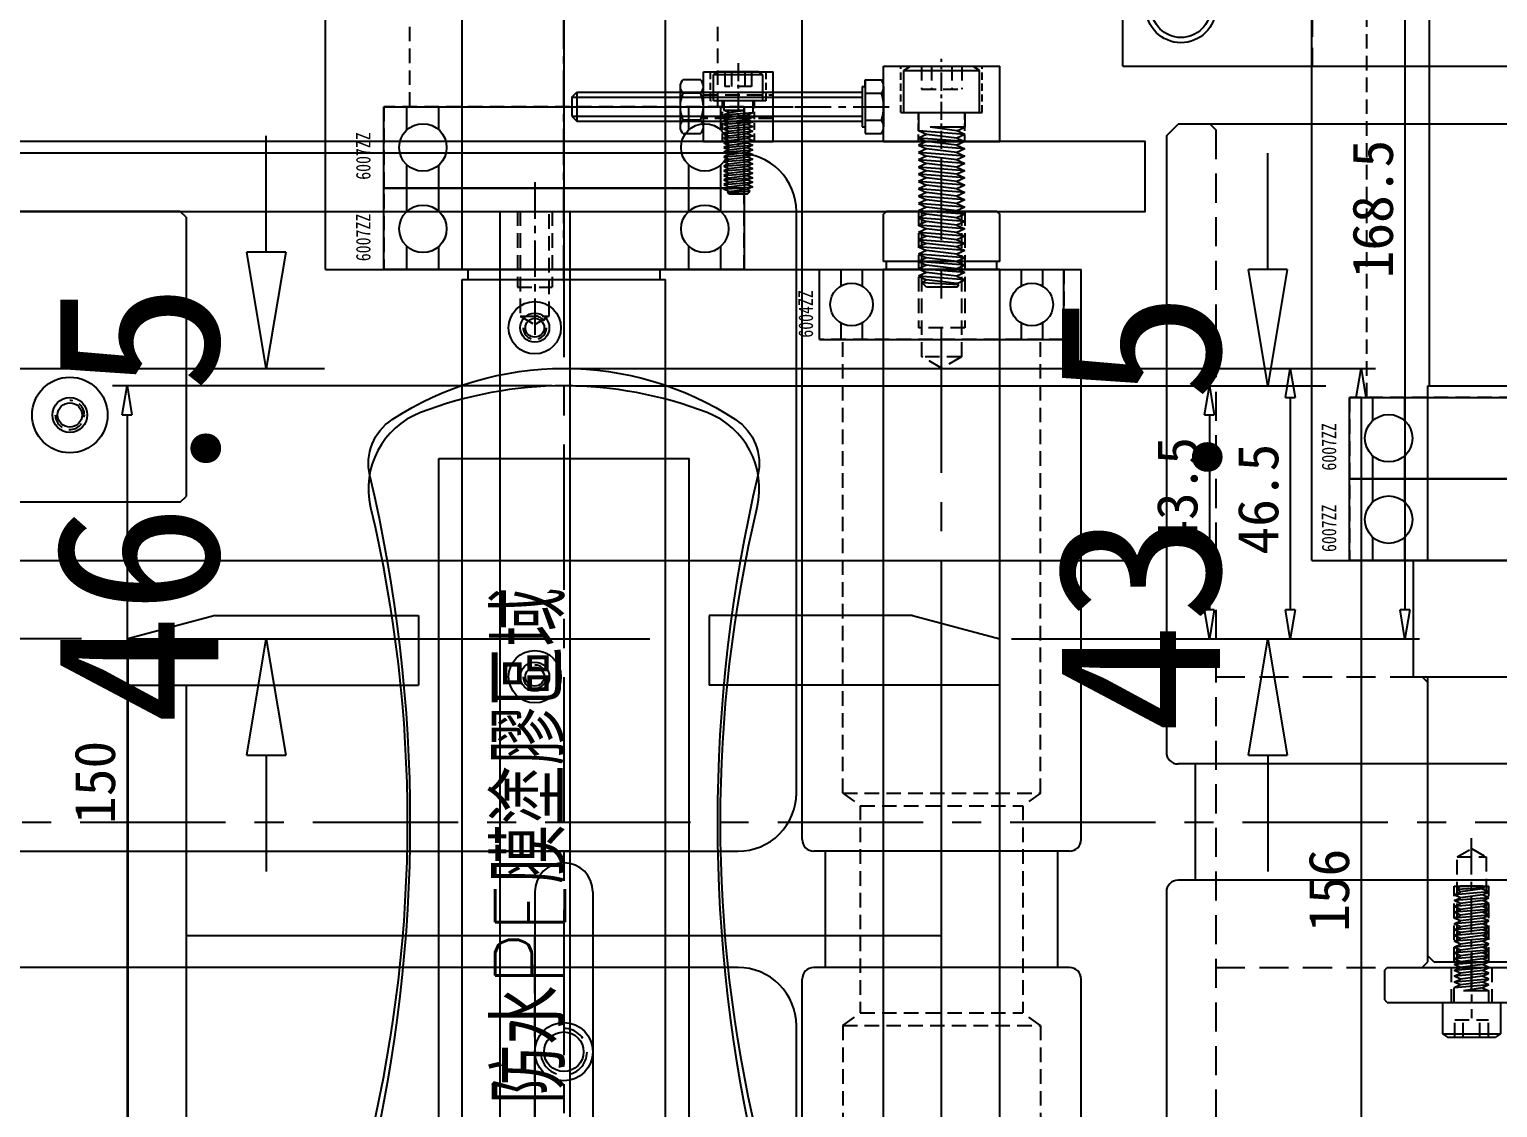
# Model space of a CAD drawing. Extents: x -1323 to 2728, y -2082 to -314.
# Drawn here: x 748.7 to 1001.4, y -707.6 to -522.2 of the extents above; entities that cross this region are included whole.
import ezdxf

# ---------------------------------------------------------------- set-up
doc = ezdxf.new("R2010")
doc.units = 0
doc.header["$LTSCALE"] = 5
doc.header["$MEASUREMENT"] = 0
doc.linetypes.add('CENTER', pattern=[2, 1.25, -0.25, 0.25, -0.25])
doc.linetypes.add('DASHED', pattern=[0.75, 0.5, -0.25])
doc.layers.get('0').update_dxf_attribs({"linetype": 'CONTINUOUS'})
doc.layers.get('DEFPOINTS').update_dxf_attribs({"linetype": 'CONTINUOUS'})
for name, color, linetype in [('BLOCK', 5, 'CONTINUOUS'), ('CENTER', 1, 'CENTER'), ('DASHED', 2, 'DASHED'), ('DIM', 1, 'CONTINUOUS'), ('EXHAUST_AIR', 2, 'CONTINUOUS'), ('MAIN', 3, 'CONTINUOUS'), ('RRR', 1, 'CONTINUOUS'), ('TEMP', 150, 'CONTINUOUS'), ('圖層1', 7, 'CONTINUOUS')]:
    doc.layers.add(name, color=color, linetype=linetype)
doc.styles.add('CHINESE', font='romans.shx', dxfattribs={"width": 0.85, "height": 4, "bigfont": 'chineset.shx'})
doc.dimstyles.new('WEN', dxfattribs={"dimscale": 0, "dimtxt": 3.5, "dimasz": 2.5, "dimexe": 1.25, "dimexo": 1, "dimgap": 1, "dimtad": 1, "dimtoh": 1, "dimdsep": 46, "dimtxsty": 'Standard', "dimblk1": 'CLOSED', "dimblk2": 'CLOSED', "dimsah": 1, "dimcen": 0.5, "dimclrd": 1, "dimclre": 1, "dimclrt": 1, "dimadec": 0, "dimazin": 0, "dimtfac": 1, "dimtofl": 0, "dimtmove": 0, "dimatfit": 2, "dimldrblk": 'CLOSED', "dimfxl": 0, "dimtvp": 1, "dimtolj": 1, "dimtzin": 0, "dimarcsym": 0})

# ---------------------------------------------------------------- blocks, each defined once
blk = doc.blocks.new('0241-0')
at = {"layer": 'DASHED', "color": 0, "linetype": 'DASHED', "ltscale": 2}
for p, q in [((-55, 95), (-54, 94)), ((-54, 94), (-54, -144))]:
    blk.add_line(p, q, dxfattribs=at)
at = {"layer": 'DASHED', "color": 0, "ltscale": 2}
for p, q in [((-54, 0), (54, 0)), ((-18.5, 0), (-17.5, -1)), ((-17.5, -49), (-17.5, -1)), ((-54, -50), (54, -50)), ((-18.5, -50), (-17.5, -49))]:
    blk.add_line(p, q, dxfattribs=at)
at = {"layer": 'MAIN', "color": 0, "ltscale": 2}
for p, q in [((-62.5, 93), (-60.5, 95)), ((60.5, 95), (-60.5, 95)), ((-62.5, 93), (-62.5, -13)), ((-62.5, -37), (-62.5, -143))]:
    blk.add_line(p, q, dxfattribs=at)
at = {"layer": 'MAIN', "color": 0, "linetype": 'Continuous'}
blk.add_line((-57.5, -35), (-57.5, -15), dxfattribs=at)
at = {"layer": 'MAIN', "color": 0}
for centre, start, end in [((-60.5, -13), 180, 270), ((-60.5, -37), 90, 180)]:
    blk.add_arc(centre, 2, start, end, dxfattribs=at)
at = {"layer": 'TEMP', "color": 0}
for p, q in [((60.5, -15), (-60.5, -15)), ((60.5, -35), (-60.5, -35))]:
    blk.add_line(p, q, dxfattribs=at)
blk = doc.blocks.new('126-0')
at = {"layer": 'BLOCK', "color": 0, "linetype": 'CENTER'}
blk.add_line((-10, -89), (-10, -61.556641), dxfattribs=at)
at = {"layer": 'BLOCK', "color": 0, "linetype": 'DASHED'}
for p, q in [((-12.5, -66), (-10.000024, -64.556641)), ((-10.000024, -64.556641), (-7.500073, -66)), ((-12.5, -66), (-7.500073, -66)), ((-12.5, -84), (-12.5, -66)), ((-7.500073, -66), (-7.5, -84)), ((-13, -71), (-7, -71)), ((-13, -84), (-13, -71)), ((-7, -84), (-7, -71))]:
    blk.add_line(p, q, dxfattribs=at)
at = {"layer": 'MAIN', "color": 0, "ltscale": 3}
for p, q in [((-17.25, 15), (-17.25, 150)), ((-17.5, -15), (-17.5, 15)), ((-20, -35), (-20, -15)), ((-17.5, -83), (-17.5, -35)), ((-16.5, -84), (-17.5, -83))]:
    blk.add_line(p, q, dxfattribs=at)
at = {"layer": 'MAIN', "color": 0}
for p, q in [((-17.5, 15), (17.5, 15)), ((-20, -15), (20, -15)), ((-20, -35), (20, -35)), ((-16.5, -84), (16.5, -84))]:
    blk.add_line(p, q, dxfattribs=at)
blk = doc.blocks.new('127-0')
at = {"layer": 'CENTER', "color": 0}
for p, q in [((-10, 2.86), (-10, -8.7)), ((0, 3.28), (0, -10.29)), ((10, 2.86), (10, -8.7))]:
    blk.add_line(p, q, dxfattribs=at)
at = {"layer": 'DASHED', "color": 0}
for p, q in [((-13.5, 0), (-13.5, -6)), ((-6.5, 0), (-6.5, -6)), ((6.5, 0), (6.5, -6)), ((13.5, 0), (13.5, -6))]:
    blk.add_line(p, q, dxfattribs=at)
at = {"layer": 'MAIN', "color": 0}
for p, q in [((-25, -0.5), (-24.5, 0)), ((-24.5, 0), (24.5, 0)), ((25, -0.5), (24.5, 0)), ((-25, -0.5), (-25, -5.5)), ((25, -0.5), (25, -5.5)), ((-24.5, -6), (-25, -5.5)), ((-24.5, -6), (24.5, -6)), ((25, -5.5), (24.5, -6))]:
    blk.add_line(p, q, dxfattribs=at)
blk = doc.blocks.new('M6X20A')
at = {"layer": 'MAIN', "color": 0, "linetype": 'Continuous'}
for p, q in [((-5, 5.4), (-4.15, 6)), ((5, 5.4), (-5, 5.4)), ((-5, 0), (-5, 5.4)), ((4.15, 6), (-4.15, 6)), ((5, 5.4), (4.15, 6)), ((5, 0), (5, 5.4)), ((5, 0), (-5, 0)), ((-3, 0), (-3, -2)), ((3, 0), (3, -2.5)), ((-3, -2), (1.4, -2)), ((-1.9, -2.5), (-3, -2)), ((-3, -3), (3, -2.5)), ((-3, -3), (-1.9, -2.5)), ((-1.9, -2.5), (1.4, -2)), ((1.9, -3), (3, -2.5)), ((-3, -3), (-1.9, -3.5)), ((-3, -4), (3, -3.5)), ((-1.9, -3.5), (-3, -4)), ((-3, -4), (-1.9, -4.5)), ((-3, -5), (3, -4.5)), ((-1.9, -4.5), (-3, -5)), ((-3, -5), (-1.9, -5.5)), ((-1.9, -3.5), (1.9, -3)), ((-1.9, -4.5), (1.9, -4)), ((-1.9, -5.5), (1.9, -5)), ((1.9, -3), (3, -3.5)), ((3, -3.5), (1.9, -4)), ((1.9, -4), (3, -4.5)), ((3, -4.5), (1.9, -5)), ((1.9, -5), (3, -5.5)), ((-3, -6), (3, -5.5)), ((-1.9, -5.5), (-3, -6)), ((-3, -6), (-1.9, -6.5)), ((-3, -7), (3, -6.5)), ((-1.9, -6.5), (-3, -7)), ((-3, -7), (-1.9, -7.5)), ((-3, -8), (3, -7.5)), ((-1.9, -7.5), (-3, -8)), ((-1.9, -6.5), (1.9, -6)), ((-1.9, -7.5), (1.9, -7)), ((3, -5.5), (1.9, -6)), ((1.9, -6), (3, -6.5)), ((3, -6.5), (1.9, -7)), ((1.9, -7), (3, -7.5)), ((3, -7.5), (1.9, -8)), ((-3, -8), (-1.9, -8.5)), ((-3, -9), (3, -8.5)), ((-1.9, -8.5), (-3, -9)), ((-3, -9), (-1.9, -9.5)), ((-3, -10), (3, -9.5)), ((-1.9, -9.5), (-3, -10)), ((-3, -10), (-1.9, -10.5)), ((-1.9, -8.5), (1.9, -8)), ((-1.9, -9.5), (1.9, -9)), ((-1.9, -10.5), (1.9, -10)), ((1.9, -8), (3, -8.5)), ((3, -8.5), (1.9, -9)), ((1.9, -9), (3, -9.5)), ((3, -9.5), (1.9, -10)), ((1.9, -10), (3, -10.5)), ((-3, -11), (3, -10.5)), ((-1.9, -10.5), (-3, -11)), ((-3, -11), (-1.9, -11.5)), ((-3, -12), (3, -11.5)), ((-1.9, -11.5), (-3, -12)), ((-3, -12), (-1.9, -12.5)), ((-3, -13), (3, -12.5)), ((-1.9, -12.5), (-3, -13)), ((-1.9, -11.5), (1.9, -11)), ((-1.9, -12.5), (1.9, -12)), ((3, -10.5), (1.9, -11)), ((1.9, -11), (3, -11.5)), ((3, -11.5), (1.9, -12)), ((1.9, -12), (3, -12.5)), ((3, -12.5), (1.9, -13)), ((-3, -13), (-1.9, -13.5)), ((-3, -14), (3, -13.5)), ((-1.9, -13.5), (-3, -14)), ((-3, -14), (-1.9, -14.5)), ((-3, -15), (3, -14.5)), ((-1.9, -14.5), (-3, -15)), ((-3, -15), (-1.9, -15.5)), ((-1.9, -13.5), (1.9, -13)), ((-1.9, -14.5), (1.9, -14)), ((-1.9, -15.5), (1.9, -15)), ((1.9, -13), (3, -13.5)), ((3, -13.5), (1.9, -14)), ((1.9, -14), (3, -14.5)), ((3, -14.5), (1.9, -15)), ((1.9, -15), (3, -15.5)), ((-3, -16), (3, -15.5)), ((-1.9, -15.5), (-3, -16)), ((-3, -16), (-1.9, -16.5)), ((-3, -17), (3, -16.5)), ((-1.9, -16.5), (-3, -17)), ((-3, -17), (-1.9, -17.5)), ((-3, -18), (3, -17.5)), ((-1.9, -17.5), (-3, -18)), ((-1.9, -16.5), (1.9, -16)), ((-1.9, -17.5), (1.9, -17)), ((3, -15.5), (1.9, -16)), ((1.9, -16), (3, -16.5)), ((3, -16.5), (1.9, -17)), ((1.9, -17), (3, -17.5)), ((3, -17.5), (1.9, -18)), ((-3, -18), (-1.9, -18.5)), ((-3, -19), (3, -18.5)), ((-1.9, -18.5), (-3, -19)), ((-1.9, -19.5), (-3, -19)), ((-2.19, -19.71), (2.47, -19.43)), ((-2.19, -19.71), (-1.9, -19.5)), ((-1.9, -20), (-2.19, -19.71)), ((-1.9, -18.5), (1.9, -18)), ((-1.9, -19.5), (1.9, -19)), ((-1.9, -20), (1.9, -20)), ((1.9, -18), (3, -18.5)), ((3, -18.5), (1.9, -19)), ((2.47, -19.43), (1.9, -19)), ((1.9, -20), (2.47, -19.43))]:
    blk.add_line(p, q, dxfattribs=at)
at = {"layer": 'MAIN', "color": 0, "linetype": 'DASHED'}
for p, q in [((-2.89, 6), (-2.89, 3)), ((-1.44, 6), (-1.44, 3)), ((1.44, 6), (1.44, 3)), ((2.89, 6), (2.89, 3)), ((2.89, 3), (-2.89, 3))]:
    blk.add_line(p, q, dxfattribs=at)
blk = doc.blocks.new('0230-0')
at = {"layer": 'DASHED', "color": 0}
for p, q in [((-28, -127), (-28, 12)), ((-31, -127), (-31, -155)), ((31, -127), (-31, -127))]:
    blk.add_line(p, q, dxfattribs=at)
at = {"layer": 'MAIN', "color": 0}
for q in [(-37.5, 0), (37.5, -155)]:
    blk.add_line((-37.5, -155), q, dxfattribs=at)
blk = doc.blocks.new('6007')
at = {"layer": 'MAIN', "color": 0}
for p, q in [((0, 31), (14, 31)), ((0, -31), (0, 31)), ((14, 31), (14, -31)), ((0, 27), (3.983228, 27)), ((10.016772, 27), (14, 27)), ((0, 21.5), (3.983228, 21.5)), ((10.016772, 21.5), (14, 21.5)), ((0, 17.5), (14, 17.5)), ((0, -17.5), (14, -17.5)), ((0, -21.500006), (3.983228, -21.500006)), ((10.016772, -21.500006), (14, -21.500006)), ((0, -27), (3.983228, -27)), ((10.016772, -27), (14, -27)), ((14, -31), (0, -31))]:
    blk.add_line(p, q, dxfattribs=at)
for centre in [(7, 24.25), (7, -24.25)]:
    blk.add_circle(centre, 4.082085, dxfattribs=at)
at = {"layer": 'MAIN', "color": 0, "width": 0.8}
blk.add_text('6007ZZ', height=2.5, dxfattribs=at).set_placement((1.436719, 33.277393))
blk = doc.blocks.new('0227-1')
at = {"layer": 'BLOCK', "color": 0, "linetype": 'CENTER', "ltscale": 1.5}
for p, q in [((-10, 132.4), (-10, 114.9)), ((-35, 129.9), (-35, 114.9))]:
    blk.add_line(p, q, dxfattribs=at)
at = {"layer": 'BLOCK', "color": 0, "linetype": 'DASHED', "ltscale": 1.5}
for p, q in [((-13, 130), (-13, 117.5)), ((-12.5, 130), (-12.5, 117.5)), ((-7.5, 117.5), (-7.5, 130)), ((-7, 130), (-7, 117.5)), ((-38, 127.5), (-38, 117.5)), ((-37.5, 127.5), (-37.5, 117.5)), ((-32.5, 117.5), (-32.5, 127.5)), ((-32, 127.5), (-32, 117.5))]:
    blk.add_line(p, q, dxfattribs=at)
at = {"layer": 'BLOCK', "color": 0, "linetype": 'Continuous', "ltscale": 1.5}
blk.add_circle((-10, -60), 5.1, dxfattribs=at)
at = {"layer": 'CENTER', "color": 0, "ltscale": 1.5}
for p, q in [((5.01, 105), (-54.16, 105)), ((3.71, 0), (-24.55, 0))]:
    blk.add_line(p, q, dxfattribs=at)
at = {"layer": 'DASHED', "color": 0, "ltscale": 1.5}
for p, q in [((0, 117.5), (-50, 117.5)), ((0, 92.5), (-50, 92.5)), ((-20, 47.5), (0, 47.5)), ((-20, 37.45), (0, 37.45)), ((-20, -37.45), (0, -37.45))]:
    blk.add_line(p, q, dxfattribs=at)
at = {"layer": 'MAIN', "color": 0, "ltscale": 1.5}
for p, q in [((-20, -70), (-20, 130)), ((0, 130), (-20, 130)), ((0, -70), (0, 130)), ((-20, 127.5), (-50, 127.5)), ((-50, 82.5), (-50, 127.5)), ((0, 125), (-20, 125)), ((0, 85), (-20, 85)), ((-20, 82.5), (-50, 82.5)), ((0, -70), (-20, -70))]:
    blk.add_line(p, q, dxfattribs=at)
blk.add_circle((-10, -60), 6, dxfattribs=at)
blk = doc.blocks.new('SL6-022-1')
at = {"layer": 'BLOCK', "color": 5}
blk.add_blockref('126-0', (0, -140), dxfattribs=at)
at = {"layer": 'MAIN', "color": 8}
for name, p, rotation in [('6007', (0, -141), 90), ('6007', (0, -155), 90), ('M6X20A', (-10, -231), 180)]:
    blk.add_blockref(name, p, dxfattribs=dict(at, rotation=rotation))
blk.add_blockref('127-0', (0, -225), dxfattribs=at)
at = {"layer": 'TEMP', "color": 7}
blk.add_blockref('0230-0', (0, 0), dxfattribs=at)
at = {"layer": 'TEMP', "color": 7, "rotation": 270}
blk.add_blockref('0227-1', (0, -70), dxfattribs=at)
at = {"layer": 'TEMP', "color": 3}
blk.add_blockref('0241-0', (0, -175), dxfattribs=at)
blk = doc.blocks.new('SL6-033-1')
at = {"layer": 'MAIN', "color": 0}
blk.add_blockref('SL6-022-1', (0, 0), dxfattribs=at)
blk = doc.blocks.new('0525-0')
at = {"layer": 'BLOCK', "color": 0, "linetype": 'Continuous'}
blk.add_circle((320, -15), 2.1, dxfattribs=at)
at = {"layer": 'BLOCK', "color": 0, "linetype": 'DASHED'}
blk.add_arc((320, -15), 2.5, 180, 90, dxfattribs=at)
at = {"layer": 'MAIN', "color": 0}
blk.add_lwpolyline([(445, -80), (445, 20, 0.414214), (435, 30), (-95, 30, 0.414214), (-105, 20), (-105, -80, 0.414214), (-95, -90), (435, -90, 0.414214)], format="xyb", close=True, dxfattribs=at)
for centre, radius in [((400, 0), 4.5), ((400, 0), 2.5), ((400, -60), 4.5), ((400, -60), 2.5)]:
    blk.add_circle(centre, radius, dxfattribs=at)
blk = doc.blocks.new('0520-0')
at = {"layer": 'MAIN', "color": 0}
blk.add_lwpolyline([(275, 10), (275, 110, 0.414214), (265, 120), (-265, 120, 0.414214), (-275, 110), (-275, 10, 0.414214), (-265, 0), (265, 0, 0.414214)], format="xyb", close=True, dxfattribs=at)
blk = doc.blocks.new('_CLOSED')
at = {"color": 0, "linetype": 'ByBlock'}
for p, q in [((-1, 0.167), (0, 0)), ((-1, 0.167), (-1, -0.167)), ((0, 0), (-1, -0.167))]:
    blk.add_line(p, q, dxfattribs=at)
blk = doc.blocks.new('*D181')
at = {"layer": 'DEFPOINTS', "color": 0}
for p in [(2911.48, -955.75), (2945.48, -1124.25), (3015.19, -1124.25)]:
    blk.add_point(p, dxfattribs=at)
at = {"layer": 'MAIN', "color": 1, "lineweight": -2}
for p, q in [((2913.48, -955.75), (3017.69, -955.75)), ((3015.19, -960.75), (3015.19, -1119.25)), ((2947.48, -1124.25), (3017.69, -1124.25))]:
    blk.add_line(p, q, dxfattribs=at)
at = {"layer": 'MAIN', "color": 1, "lineweight": -2, "xscale": 5, "yscale": 5, "zscale": 5}
for p, rotation in [((3015.19, -955.75), 90), ((3015.19, -1124.25), 270)]:
    blk.add_blockref('_CLOSED', p, dxfattribs=dict(at, rotation=rotation))
at = {"layer": 'MAIN', "color": 1, "insert": (3009.69, -1050.35), "char_height": 7, "attachment_point": 5, "rotation": 90}
blk.add_mtext('\\A1;168.5', dxfattribs=at)
blk = doc.blocks.new('0518-0')
at = {"layer": 'BLOCK', "color": 0, "linetype": 'Continuous', "ltscale": 2}
blk.add_circle((0, -20), 3.4, dxfattribs=at)
at = {"layer": 'BLOCK', "color": 0, "linetype": 'DASHED', "ltscale": 2}
blk.add_arc((0, -20), 4, 180, 90, dxfattribs=at)
at = {"layer": 'MAIN', "color": 0}
for p, q in [((-60, 55), (-75, 50.98)), ((60, 55), (75, 50.98))]:
    blk.add_line(p, q, dxfattribs=at)
at = {"layer": 'MAIN', "color": 0, "ltscale": 2}
for p, q in [((-60, 55), (-25, 55)), ((-25, 55), (-25, 43)), ((25, 55), (25, 43)), ((60, 55), (25, 55)), ((-75, 50.98), (-75, -95)), ((75, -95), (75, 50.98)), ((-75, 43), (-25, 43)), ((-65, 43), (-65, -95)), ((75, 43), (25, 43)), ((65, -95), (65, 43)), ((-65, 0), (65, 0)), ((-65, -40), (65, -40)), ((-75, -95), (-65, -95)), ((65, -95), (75, -95))]:
    blk.add_line(p, q, dxfattribs=at)
at = {"layer": 'MAIN', "color": 0, "linetype": 'DASHED', "ltscale": 2}
for p, q in [((-17.5, -40), (-17.5, 0)), ((-5, -40), (-5, 0)), ((5, 0), (5, -40)), ((17.5, -40), (17.5, 0))]:
    blk.add_line(p, q, dxfattribs=at)
at = {"layer": 'MAIN', "color": 0, "ltscale": 2}
blk.add_circle((0, -20), 5, dxfattribs=at)
blk = doc.blocks.new('0517-0')
at = {"layer": 'CENTER', "color": 0, "ltscale": 4}
blk.add_line((0, 104.93), (0, -336.01), dxfattribs=at)
at = {"layer": 'MAIN', "color": 0, "ltscale": 3}
for p, q in [((17.5, -145), (17.5, 0)), ((-17.5, -145), (-17.5, 0)), ((-17.5, -145), (17.5, -145)), ((-16.5, -145), (-16.5, -146.7)), ((16.5, -145), (16.5, -146.7)), ((-17.5, -326), (-17.5, -146.7)), ((-17.5, -146.7), (17.5, -146.7)), ((17.5, -326), (17.5, -146.7))]:
    blk.add_line(p, q, dxfattribs=at)
at = {"layer": 'MAIN', "color": 0}
for p, q in [((-5, -252), (-5, -327)), ((5, -252), (5, -327))]:
    blk.add_line(p, q, dxfattribs=at)
blk.add_arc((0, -252), 5, 0, 180, dxfattribs=at)
blk = doc.blocks.new('0516-0')
at = {"layer": 'CENTER', "color": 0}
blk.add_line((0, -107.05), (0, 42.63), dxfattribs=at)
at = {"layer": 'DASHED', "color": 0}
for p, q in [((-35.5, 20), (-35.5, 40)), ((-31, 40), (-31, 12)), ((31, 12), (31, 40)), ((35.5, 20), (35.5, 40)), ((-31, 12), (31, 12)), ((-26.5, -77), (-26.5, 12)), ((26.5, -77), (26.5, 12)), ((31, -77), (-31, -77)), ((-31, -77), (-31, -105)), ((31, -105), (31, -77))]:
    blk.add_line(p, q, dxfattribs=at)
at = {"layer": 'MAIN', "color": 0}
for p, q in [((-37.5, 39), (-36.5, 40)), ((-37.5, 0), (-37.5, 39)), ((-36.5, 40), (36.5, 40)), ((-4.25, 18), (-4.25, 40)), ((4.25, 18), (4.25, 40)), ((36.5, 40), (37.5, 39)), ((37.5, 0), (37.5, 39)), ((-0.5, 18), (0.5, 18)), ((0, 17.5), (0, 18.5)), ((-41, 0), (41, 0)), ((-41, -105), (-41, 0)), ((41, -105), (41, 0)), ((-41, -105), (37.5, -105)), ((-34, -105), (41, -105))]:
    blk.add_line(p, q, dxfattribs=at)
at = {"layer": 'MAIN', "color": 0, "linetype": 'Continuous'}
for p, q in [((-37.5, 20), (-4.25, 20)), ((4.25, 20), (37.5, 20))]:
    blk.add_line(p, q, dxfattribs=at)
at = {"layer": 'MAIN', "color": 0}
blk.add_arc((0, 18), 4.25, 180, 0, dxfattribs=at)
blk = doc.blocks.new('SL6-031-1')
at = {"layer": 'DIM', "color": 241}
blk.add_blockref('0518-0', (0, -219.48), dxfattribs=at)
at = {"layer": 'MAIN', "color": 8}
blk.add_blockref('0517-0', (0, 40), dxfattribs=at)
at = {"layer": 'MAIN', "color": 6}
blk.add_blockref('0516-0', (0, 0), dxfattribs=at)
at = {"layer": 'MAIN', "color": 8, "rotation": 90}
for p in [(0, -91), (0, -105)]:
    blk.add_blockref('6007', p, dxfattribs=at)
blk = doc.blocks.new('0236-1')
at = {"layer": 'BLOCK', "color": 0, "linetype": 'CENTER'}
blk.add_line((0, 5), (0, -22.443359), dxfattribs=at)
at = {"layer": 'BLOCK', "color": 0, "linetype": 'DASHED'}
for p, q in [((-3, 0), (-3, -13)), ((-2.5, 0), (-2.5, -18)), ((2.499927, -18), (2.5, 0)), ((3, 0), (3, -13)), ((-3, -13), (3, -13)), ((-2.5, -18), (-0.000024, -19.443359)), ((-2.5, -18), (2.499927, -18)), ((-0.000024, -19.443359), (2.499927, -18))]:
    blk.add_line(p, q, dxfattribs=at)
at = {"layer": 'BLOCK', "color": 0, "linetype": 'Continuous'}
for centre in [(0, -20), (0, -80)]:
    blk.add_circle(centre, 1.625, dxfattribs=at)
at = {"layer": 'BLOCK', "color": 0, "linetype": 'DASHED'}
for centre in [(0, -20), (0, -80)]:
    blk.add_arc(centre, 2, 180, 90, dxfattribs=at)
at = {"layer": 'MAIN', "color": 0}
for p, q in [((-6, 0), (-6, -240)), ((-6, 0), (6, 0)), ((6, 0), (6, -240))]:
    blk.add_line(p, q, dxfattribs=at)
at = {"layer": 'TEMP', "color": 0}
for p, q in [((6, -110), (-6, -110)), ((6, -130), (-6, -130))]:
    blk.add_line(p, q, dxfattribs=at)
blk = doc.blocks.new('0527-0')
at = {"layer": 'DASHED', "color": 0}
for p, q in [((-21, -12), (-21, 0)), ((21, 0), (21, -12)), ((21, -12), (-21, -12)), ((-17, -90), (-17, -12)), ((17, -90), (17, -12)), ((-17, -90), (-14, -92.18)), ((-17, -90), (17, -90)), ((17, -90), (14, -92.18)), ((-14, -92.18), (-14, -127.82)), ((-14, -92.18), (14, -92.18)), ((14, -92.18), (14, -127.82)), ((-17, -130), (-14, -127.82)), ((-14, -127.82), (14, -127.82)), ((17, -130), (14, -127.82)), ((-17, -130), (-17, -208)), ((-17, -130), (17, -130)), ((17, -130), (17, -208)), ((-21, -208), (-21, -220)), ((21, -208), (-21, -208)), ((21, -220), (21, -208))]:
    blk.add_line(p, q, dxfattribs=at)
at = {"layer": 'MAIN', "color": 0}
for p, q in [((-24, 0), (24, 0)), ((-24, -98), (-24, 0)), ((24, -98), (24, 0)), ((-20, -120), (-20, -100)), ((20, -120), (20, -100)), ((-24, -220), (-24, -122)), ((24, -220), (24, -122)), ((-24, -220), (24, -220))]:
    blk.add_line(p, q, dxfattribs=at)
for centre, start, end in [((-22, -98), 180, 270), ((22, -98), 270, 0), ((-22, -122), 90, 180), ((22, -122), 0, 90)]:
    blk.add_arc(centre, 2, start, end, dxfattribs=at)
at = {"layer": 'TEMP', "color": 0}
for p, q in [((22, -100), (-22, -100)), ((22, -120), (-22, -120))]:
    blk.add_line(p, q, dxfattribs=at)
blk = doc.blocks.new('0514-0')
at = {"layer": 'BLOCK', "color": 0, "linetype": 'DASHED'}
for p, q in [((-4, 0), (-4, -20)), ((-3.4, -25), (-3.4, 0)), ((3.400012, 0), (3.400012, -25)), ((4, 0), (4, -20)), ((4, -20), (-4, -20)), ((0.000012, -26.962988), (-3.4, -25)), ((3.400012, -25), (-3.399976, -25)), ((3.400012, -25), (0.000012, -26.962988)), ((0.000012, -213.037012), (-3.4, -215)), ((3.400012, -215), (0.000012, -213.037012)), ((-3.4, -215), (-3.4, -240)), ((3.400012, -215), (-3.399976, -215)), ((3.400012, -240), (3.400012, -215)), ((-4, -240), (-4, -220)), ((4, -220), (-4, -220)), ((4, -240), (4, -220))]:
    blk.add_line(p, q, dxfattribs=at)
at = {"layer": 'MAIN', "color": 0, "linetype": 'CENTER', "ltscale": 4}
blk.add_line((0, -244.970359), (0, 9.167953), dxfattribs=at)
at = {"layer": 'MAIN', "color": 0, "linetype": 'Continuous', "ltscale": 4}
for p, q in [((-10, -0.5), (-9.5, 0)), ((9.5, 0), (-9.5, 0)), ((9.5, 0), (10, -0.5)), ((-10, -8.6), (-10, -0.5)), ((10, -8.6), (10, -0.5)), ((10, -8.6), (-10, -8.6)), ((-10, -230), (-10, -10)), ((10, -10), (-10, -10)), ((-9.5, -10), (-9.5, -8.6)), ((9.5, -10), (9.5, -8.6)), ((10, -230), (10, -10)), ((10, -230), (-10, -230)), ((-10, -239.5), (-10, -231.4)), ((10, -231.4), (-10, -231.4)), ((-9.5, -231.4), (-9.5, -230)), ((9.5, -231.4), (9.5, -230)), ((10, -239.5), (10, -231.4)), ((-10, -239.5), (-9.5, -240)), ((9.5, -240), (10, -239.5)), ((9.5, -240), (-9.5, -240))]:
    blk.add_line(p, q, dxfattribs=at)
blk = doc.blocks.new('6004')
at = {"layer": 'MAIN', "color": 0}
for p, q in [((-0.000049, 21), (11.999951, 21)), ((0, 21), (0, -21)), ((11.999951, 21), (11.999951, -21)), ((2.824512, 17.333325), (-0.000049, 17.333325)), ((11.999951, 17.333325), (9.175397, 17.333325)), ((2.824561, 13.66665), (-0.000049, 13.66665)), ((11.999951, 13.66665), (9.175397, 13.66665)), ((0, 10), (11.999951, 10)), ((0, -10), (11.999951, -10)), ((2.824561, -13.666675), (-0.000049, -13.666675)), ((11.999951, -13.666675), (9.175397, -13.666675)), ((2.824512, -17.333356), (-0.000049, -17.333356)), ((11.999951, -17.333356), (9.175397, -17.333356)), ((-0.000049, -21), (11.999951, -21))]:
    blk.add_line(p, q, dxfattribs=at)
for centre in [(5.999951, 15.5), (5.999951, -15.5)]:
    blk.add_circle(centre, 3.66667, dxfattribs=at)
at = {"layer": 'MAIN', "color": 0, "width": 0.8}
blk.add_text('6004ZZ', height=2.5, dxfattribs=at).set_placement((0.290601, 22.129346))
blk = doc.blocks.new('M5X50')
at = {"layer": 'BLOCK', "color": 0, "linetype": 'CENTER'}
blk.add_line((0, -51.6), (0, 5.86), dxfattribs=at)
at = {"layer": 'BLOCK', "color": 0, "linetype": 'Continuous'}
for p, q in [((-4.62, 0.5), (-4.62, 3.31)), ((-3.46, 3.65), (3.46, 3.65)), ((-2.31, 0.5), (-2.31, 3.31)), ((2.31, 0.5), (2.31, 3.31)), ((4.62, 0.5), (4.62, 3.31)), ((-4.62, 0.5), (4.62, 0.5)), ((-3.45, 0.5), (-4.62, 0.5)), ((-3.45, 0), (-3.45, 0.5)), ((-3.45, 0), (3.45, 0)), ((-2.5, -49.12), (-2.5, 0)), ((2.5, -49.12), (2.5, 0)), ((3.45, 0), (3.45, 0.5)), ((3.45, 0.5), (4.62, 0.5)), ((-1.62, -50), (-1.62, 0)), ((1.62, -50), (1.62, 0)), ((-2.5, -49.12), (2.5, -49.12)), ((-1.62, -50), (-2.5, -49.12)), ((-1.62, -50), (1.62, -50)), ((1.62, -50), (2.5, -49.12))]:
    blk.add_line(p, q, dxfattribs=at)
for centre, radius, start, end in [((-3.46, 1.52), 2.13, 57.1328, 122.8672), ((0, -4.35), 8, 73.2213, 106.7787), ((3.46, 1.52), 2.13, 57.1328, 122.8672)]:
    blk.add_arc(centre, radius, start, end, dxfattribs=at)
blk = doc.blocks.new('M5X16A')
at = {"layer": 'MAIN', "color": 0, "linetype": 'Continuous'}
for p, q in [((-4.25, 4.5), (-3.54, 5)), ((4.25, 4.5), (-4.25, 4.5)), ((-4.25, 0), (-4.25, 4.5)), ((3.54, 5), (-3.54, 5)), ((4.25, 4.5), (3.54, 5)), ((4.25, 0), (4.25, 4.5)), ((4.25, 0), (-4.25, 0)), ((-2.5, 0), (-2.5, -1.6)), ((2.5, 0), (2.5, -2)), ((-2.5, -1.6), (1.22, -1.6)), ((-1.62, -2), (-2.5, -1.6)), ((-2.5, -2.4), (2.5, -2)), ((-2.5, -2.4), (-1.62, -2)), ((-2.5, -2.4), (-1.62, -2.8)), ((-1.62, -2), (1.22, -1.6)), ((-1.62, -2.8), (1.62, -2.4)), ((1.62, -2.4), (2.5, -2)), ((1.62, -2.4), (2.5, -2.8)), ((-2.5, -3.2), (2.5, -2.8)), ((-1.62, -2.8), (-2.5, -3.2)), ((-2.5, -3.2), (-1.62, -3.6)), ((-2.5, -4), (2.5, -3.6)), ((-1.62, -3.6), (-2.5, -4)), ((-2.5, -4), (-1.62, -4.4)), ((-2.5, -4.8), (2.5, -4.4)), ((-1.62, -4.4), (-2.5, -4.8)), ((-2.5, -4.8), (-1.62, -5.2)), ((-1.62, -3.6), (1.62, -3.2)), ((-1.62, -4.4), (1.62, -4)), ((-1.62, -5.2), (1.62, -4.8)), ((2.5, -2.8), (1.62, -3.2)), ((1.62, -3.2), (2.5, -3.6)), ((2.5, -3.6), (1.62, -4)), ((1.62, -4), (2.5, -4.4)), ((2.5, -4.4), (1.62, -4.8)), ((1.62, -4.8), (2.5, -5.2)), ((-2.5, -5.6), (2.5, -5.2)), ((-1.62, -5.2), (-2.5, -5.6)), ((-2.5, -5.6), (-1.62, -6)), ((-2.5, -6.4), (2.5, -6)), ((-1.62, -6), (-2.5, -6.4)), ((-2.5, -6.4), (-1.62, -6.8)), ((-2.5, -7.2), (2.5, -6.8)), ((-1.62, -6.8), (-2.5, -7.2)), ((-2.5, -7.2), (-1.62, -7.6)), ((-1.62, -6), (1.62, -5.6)), ((-1.62, -6.8), (1.62, -6.4)), ((-1.62, -7.6), (1.62, -7.2)), ((2.5, -5.2), (1.62, -5.6)), ((1.62, -5.6), (2.5, -6)), ((2.5, -6), (1.62, -6.4)), ((1.62, -6.4), (2.5, -6.8)), ((2.5, -6.8), (1.62, -7.2)), ((1.62, -7.2), (2.5, -7.6)), ((-2.5, -8), (2.5, -7.6)), ((-1.62, -7.6), (-2.5, -8)), ((-2.5, -8), (-1.62, -8.4)), ((-2.5, -8.8), (2.5, -8.4)), ((-1.62, -8.4), (-2.5, -8.8)), ((-2.5, -8.8), (-1.62, -9.2)), ((-2.5, -9.6), (2.5, -9.2)), ((-1.62, -9.2), (-2.5, -9.6)), ((-2.5, -9.6), (-1.62, -10)), ((-2.5, -10.4), (2.5, -10)), ((-1.62, -10), (-2.5, -10.4)), ((-1.62, -8.4), (1.62, -8)), ((-1.62, -9.2), (1.62, -8.8)), ((-1.62, -10), (1.62, -9.6)), ((2.5, -7.6), (1.62, -8)), ((1.62, -8), (2.5, -8.4)), ((2.5, -8.4), (1.62, -8.8)), ((1.62, -8.8), (2.5, -9.2)), ((2.5, -9.2), (1.62, -9.6)), ((1.62, -9.6), (2.5, -10)), ((2.5, -10), (1.62, -10.4)), ((-2.5, -10.4), (-1.62, -10.8)), ((-2.5, -11.2), (2.5, -10.8)), ((-1.62, -10.8), (-2.5, -11.2)), ((-2.5, -11.2), (-1.62, -11.6)), ((-2.5, -12), (2.5, -11.6)), ((-1.62, -11.6), (-2.5, -12)), ((-2.5, -12), (-1.62, -12.4)), ((-2.5, -12.8), (2.5, -12.4)), ((-1.62, -12.4), (-2.5, -12.8)), ((-1.62, -10.8), (1.62, -10.4)), ((-1.62, -11.6), (1.62, -11.2)), ((-1.62, -12.4), (1.62, -12)), ((1.62, -10.4), (2.5, -10.8)), ((2.5, -10.8), (1.62, -11.2)), ((1.62, -11.2), (2.5, -11.6)), ((2.5, -11.6), (1.62, -12)), ((1.62, -12), (2.5, -12.4)), ((2.5, -12.4), (1.62, -12.8)), ((-2.5, -12.8), (-1.62, -13.2)), ((-2.5, -13.6), (2.5, -13.2)), ((-1.62, -13.2), (-2.5, -13.6)), ((-2.5, -13.6), (-1.62, -14)), ((-2.5, -14.4), (2.5, -14)), ((-1.62, -14), (-2.5, -14.4)), ((-2.5, -14.4), (-1.62, -14.8)), ((-2.5, -15.2), (2.5, -14.8)), ((-1.62, -14.8), (-2.5, -15.2)), ((-1.62, -13.2), (1.62, -12.8)), ((-1.62, -14), (1.62, -13.6)), ((-1.62, -14.8), (1.62, -14.4)), ((1.62, -12.8), (2.5, -13.2)), ((2.5, -13.2), (1.62, -13.6)), ((1.62, -13.6), (2.5, -14)), ((2.5, -14), (1.62, -14.4)), ((1.62, -14.4), (2.5, -14.8)), ((2.5, -14.8), (1.62, -15.2)), ((-1.62, -15.6), (-2.5, -15.2)), ((-1.85, -15.77), (2.08, -15.54)), ((-1.85, -15.77), (-1.62, -15.6)), ((-1.62, -16), (-1.85, -15.77)), ((-1.62, -15.6), (1.62, -15.2)), ((-1.62, -16), (1.62, -16)), ((2.08, -15.54), (1.62, -15.2)), ((1.62, -16), (2.08, -15.54))]:
    blk.add_line(p, q, dxfattribs=at)
at = {"layer": 'MAIN', "color": 0, "linetype": 'DASHED'}
for p, q in [((-2.31, 5), (-2.31, 2.5)), ((-1.15, 5), (-1.15, 2.5)), ((1.15, 5), (1.15, 2.5)), ((2.31, 5), (2.31, 2.5)), ((2.31, 2.5), (-2.31, 2.5))]:
    blk.add_line(p, q, dxfattribs=at)
blk = doc.blocks.new('NUT5-0')
at = {"layer": 'EXHAUST_AIR', "color": 7}
for p, q in [((0, 3.46), (0, -3.46)), ((3.5, 4.62), (0.5, 4.62)), ((4, -3.46), (4, 3.46)), ((0.5, 2.31), (3.5, 2.31)), ((0.5, -2.31), (3.5, -2.31)), ((0.5, -4.62), (3.5, -4.62))]:
    blk.add_line(p, q, dxfattribs=at)
for centre, radius, start, end in [((1.58, 3.46), 1.58, 133.1735, 226.8263), ((2.42, 3.46), 1.58, 313.1737, 46.8265), ((5.58, 0), 5.58, 155.5673, 204.4327), ((-1.58, 0), 5.58, 335.5673, 24.4327), ((1.58, -3.46), 1.58, 133.1735, 226.8265), ((2.42, -3.46), 1.58, 313.1735, 46.8265)]:
    blk.add_arc(centre, radius, start, end, dxfattribs=at)
blk = doc.blocks.new('0216-2')
at = {"layer": 'BLOCK', "color": 0, "linetype": 'DASHED'}
for p, q in [((-6, 8.5), (6, 8.5)), ((6, 8.05), (-6, 8.05)), ((-6, 3.95), (6, 3.95)), ((-6, 3.5), (6, 3.5))]:
    blk.add_line(p, q, dxfattribs=at)
at = {"layer": 'BLOCK', "color": 0, "linetype": 'CENTER'}
blk.add_line((-9, 6), (9.45, 6), dxfattribs=at)
at = {"layer": 'CENTER', "color": 0, "linetype": 'CENTER', "ltscale": 0.5}
blk.add_line((0, -1.51), (0, 13.49), dxfattribs=at)
at = {"layer": 'DASHED', "color": 0, "ltscale": 0.5}
for p, q in [((-2.75, 5), (-2.75, 12)), ((2.75, 5), (2.75, 12))]:
    blk.add_line(p, q, dxfattribs=at)
blk.add_lwpolyline([(4.75, 0), (4.75, 5), (-4.75, 5), (-4.75, 0)], dxfattribs=at)
at = {"layer": 'MAIN', "color": 0, "ltscale": 0.5}
for p, q in [((-6, 12), (6, 12)), ((-6, 12), (-6, 0)), ((6, 12), (6, 0)), ((-6, 0), (6, 0))]:
    blk.add_line(p, q, dxfattribs=at)
blk = doc.blocks.new('0218-1')
at = {"layer": 'CENTER', "color": 0, "ltscale": 0.5}
blk.add_line((0, -1.27), (0, 14.23), dxfattribs=at)
at = {"layer": 'DASHED', "color": 0, "ltscale": 0.5}
for p, q in [((-7, 5), (-7, 13)), ((7, 5), (7, 13)), ((-7, 5), (7, 5)), ((-4, 0), (-4, 5)), ((4, 0), (4, 5))]:
    blk.add_line(p, q, dxfattribs=at)
at = {"layer": 'MAIN', "color": 0, "ltscale": 0.5}
for p, q in [((-10, 13), (10, 13)), ((-10, 0), (-10, 13)), ((10, 0), (10, 13)), ((-10, 0), (10, 0))]:
    blk.add_line(p, q, dxfattribs=at)
blk = doc.blocks.new('M8X30A')
at = {"layer": 'MAIN', "color": 0, "linetype": 'Continuous'}
for p, q in [((-6.5, 7.2), (-5.37, 8)), ((5.37, 8), (-5.37, 8)), ((6.5, 7.2), (5.37, 8)), ((6.5, 7.2), (-6.5, 7.2)), ((-6.5, 0), (-6.5, 7.2)), ((6.5, 0), (6.5, 7.2)), ((6.5, 0), (-6.5, 0)), ((-4, 0), (-4, -2.5)), ((4, 0), (4, -3.12)), ((-4, -2.5), (2, -2.5)), ((-2.63, -3.12), (-4, -2.5)), ((-2.63, -3.12), (2, -2.5)), ((-4, -3.75), (4, -3.12)), ((-4, -3.75), (-2.63, -3.12)), ((-4, -3.75), (-2.63, -4.38)), ((-4, -5), (4, -4.38)), ((-2.63, -4.38), (-4, -5)), ((-4, -5), (-2.63, -5.62)), ((-2.63, -4.38), (2.62, -3.75)), ((-2.63, -5.62), (2.62, -5)), ((2.62, -3.75), (4, -3.12)), ((2.62, -3.75), (4, -4.38)), ((4, -4.38), (2.62, -5)), ((2.62, -5), (4, -5.62)), ((-4, -6.25), (4, -5.62)), ((-2.63, -5.62), (-4, -6.25)), ((-4, -6.25), (-2.63, -6.88)), ((-4, -7.5), (4, -6.88)), ((-2.63, -6.88), (-4, -7.5)), ((-4, -7.5), (-2.63, -8.12)), ((-2.63, -6.88), (2.62, -6.25)), ((-2.63, -8.12), (2.62, -7.5)), ((4, -5.62), (2.62, -6.25)), ((2.62, -6.25), (4, -6.88)), ((4, -6.88), (2.62, -7.5)), ((2.62, -7.5), (4, -8.12)), ((-4, -8.75), (4, -8.12)), ((-2.63, -8.12), (-4, -8.75)), ((-4, -8.75), (-2.63, -9.38)), ((-2.63, -9.38), (-4, -10)), ((-4, -10), (4, -9.38)), ((-4, -10), (-2.63, -10.62)), ((-2.63, -9.38), (2.62, -8.75)), ((-2.63, -10.62), (2.62, -10)), ((4, -8.12), (2.62, -8.75)), ((2.62, -8.75), (4, -9.38)), ((4, -9.38), (2.62, -10)), ((2.62, -10), (4, -10.62)), ((-4, -11.25), (4, -10.62)), ((-2.63, -10.62), (-4, -11.25)), ((-4, -11.25), (-2.63, -11.88)), ((-4, -12.5), (4, -11.88)), ((-2.63, -11.88), (-4, -12.5)), ((-4, -12.5), (-2.63, -13.12)), ((-2.63, -11.88), (2.62, -11.25)), ((-2.63, -13.12), (2.62, -12.5)), ((4, -10.62), (2.62, -11.25)), ((2.62, -11.25), (4, -11.88)), ((4, -11.88), (2.62, -12.5)), ((2.62, -12.5), (4, -13.12)), ((-4, -13.75), (4, -13.12)), ((-2.63, -13.12), (-4, -13.75)), ((-4, -13.75), (-2.63, -14.38)), ((-4, -15), (4, -14.38)), ((-2.63, -14.38), (-4, -15)), ((-4, -15), (-2.63, -15.62)), ((-2.63, -14.38), (2.62, -13.75)), ((-2.63, -15.62), (2.62, -15)), ((4, -13.12), (2.62, -13.75)), ((2.62, -13.75), (4, -14.38)), ((4, -14.38), (2.62, -15)), ((2.62, -15), (4, -15.62)), ((-4, -16.25), (4, -15.62)), ((-2.63, -15.62), (-4, -16.25)), ((-4, -16.25), (-2.63, -16.88)), ((-4, -17.5), (4, -16.88)), ((-2.63, -16.88), (-4, -17.5)), ((-4, -17.5), (-2.63, -18.12)), ((-2.63, -16.88), (2.62, -16.25)), ((-2.63, -18.12), (2.62, -17.5)), ((4, -15.62), (2.62, -16.25)), ((2.62, -16.25), (4, -16.88)), ((4, -16.88), (2.62, -17.5)), ((2.62, -17.5), (4, -18.12)), ((-4, -18.75), (4, -18.12)), ((-2.63, -18.12), (-4, -18.75)), ((-4, -18.75), (-2.63, -19.38)), ((-4, -20), (4, -19.38)), ((-2.63, -19.38), (-4, -20)), ((-4, -20), (-2.63, -20.62)), ((-2.63, -19.38), (2.62, -18.75)), ((-2.63, -20.62), (2.62, -20)), ((4, -18.12), (2.62, -18.75)), ((2.62, -18.75), (4, -19.38)), ((4, -19.38), (2.62, -20)), ((2.62, -20), (4, -20.62)), ((-4, -21.25), (4, -20.62)), ((-2.63, -20.62), (-4, -21.25)), ((-4, -21.25), (-2.63, -21.88)), ((-4, -22.5), (4, -21.88)), ((-2.63, -21.88), (-4, -22.5)), ((-4, -22.5), (-2.63, -23.12)), ((-2.63, -23.12), (2.62, -22.5)), ((-2.63, -21.88), (2.62, -21.25)), ((4, -20.62), (2.62, -21.25)), ((2.62, -21.25), (4, -21.88)), ((4, -21.88), (2.62, -22.5)), ((2.62, -22.5), (4, -23.12)), ((-4, -23.75), (4, -23.12)), ((-2.63, -23.12), (-4, -23.75)), ((-4, -23.75), (-2.63, -24.38)), ((-4, -25), (4, -24.38)), ((-2.63, -24.38), (-4, -25)), ((-4, -25), (-2.63, -25.62)), ((-2.63, -24.38), (2.62, -23.75)), ((-2.63, -25.62), (2.62, -25)), ((4, -23.12), (2.62, -23.75)), ((2.62, -23.75), (4, -24.38)), ((4, -24.38), (2.62, -25)), ((2.62, -25), (4, -25.62)), ((-4, -26.25), (4, -25.62)), ((-2.63, -25.62), (-4, -26.25)), ((-4, -26.25), (-2.63, -26.88)), ((-4, -27.5), (4, -26.88)), ((-2.63, -26.88), (-4, -27.5)), ((-4, -27.5), (-2.63, -28.12)), ((-2.63, -26.88), (2.62, -26.25)), ((-2.63, -28.12), (2.62, -27.5)), ((4, -25.62), (2.62, -26.25)), ((2.62, -26.25), (4, -26.88)), ((4, -26.88), (2.62, -27.5)), ((2.62, -27.5), (4, -28.12)), ((-4, -28.75), (4, -28.12)), ((-2.63, -28.12), (-4, -28.75)), ((-2.63, -29.38), (-4, -28.75)), ((-2.98, -29.64), (3.34, -29.29)), ((-2.98, -29.64), (-2.63, -29.38)), ((-2.63, -30), (-2.98, -29.64)), ((-2.63, -30), (2.62, -30)), ((-2.63, -29.38), (2.62, -28.75)), ((4, -28.12), (2.62, -28.75)), ((3.34, -29.29), (2.62, -28.75)), ((2.62, -30), (3.34, -29.29))]:
    blk.add_line(p, q, dxfattribs=at)
at = {"layer": 'MAIN', "color": 0, "linetype": 'DASHED'}
for p, q in [((-3.46, 8), (-3.46, 4)), ((-1.73, 8), (-1.73, 4)), ((1.73, 8), (1.73, 4)), ((3.46, 8), (3.46, 4)), ((3.46, 4), (-3.46, 4))]:
    blk.add_line(p, q, dxfattribs=at)
blk = doc.blocks.new('SL6-079-0')
at = {"layer": 'DIM', "color": 8, "xscale": -1}
blk.add_blockref('M8X30A', (0, 17), dxfattribs=at)
at = {"layer": 'DIM', "color": 8}
blk.add_blockref('0514-0', (0, 0), dxfattribs=at)
at = {"layer": 'MAIN', "color": 7, "xscale": -1, "rotation": 180}
blk.add_blockref('0216-2', (-35, 24), dxfattribs=at)
at = {"layer": 'MAIN', "color": 3}
blk.add_blockref('0218-1', (0, 12), dxfattribs=at)
at = {"layer": 'MAIN', "color": 8}
for name, p, rotation in [('M5X50', (-13.65, 18), 270), ('NUT5-0', (-41, 18), 180), ('6004', (0, -22), 90)]:
    blk.add_blockref(name, p, dxfattribs=dict(at, rotation=rotation))
at = {"layer": 'MAIN', "color": 4}
blk.add_blockref('0527-0', (0, -10), dxfattribs=at)
at = {"layer": 'TEMP', "color": 8}
blk.add_blockref('M5X16A', (-35, 19), dxfattribs=at)
blk = doc.blocks.new('*D182')
at = {"layer": 'DEFPOINTS', "color": 0}
for p in [(2870.48, -1077.75), (2945.48, -1124.25), (2995.47, -1124.25)]:
    blk.add_point(p, dxfattribs=at)
at = {"layer": 'MAIN', "color": 1, "lineweight": -2}
for p, q in [((2872.48, -1077.75), (2997.97, -1077.75)), ((2995.47, -1082.75), (2995.47, -1119.25)), ((2947.48, -1124.25), (2997.97, -1124.25))]:
    blk.add_line(p, q, dxfattribs=at)
at = {"layer": 'MAIN', "color": 1, "lineweight": -2, "xscale": 5, "yscale": 5, "zscale": 5}
for p, rotation in [((2995.47, -1077.75), 90), ((2995.47, -1124.25), 270)]:
    blk.add_blockref('_CLOSED', p, dxfattribs=dict(at, rotation=rotation))
at = {"layer": 'MAIN', "color": 1, "insert": (2989.97, -1100.22), "char_height": 7, "attachment_point": 5, "rotation": 90}
blk.add_mtext('\\A1;46.5', dxfattribs=at)
blk = doc.blocks.new('*D183')
at = {"layer": 'DEFPOINTS', "color": 0}
for p in [(2870.48, -1080.75), (2945.48, -1124.25), (2981.55, -1124.25)]:
    blk.add_point(p, dxfattribs=at)
at = {"layer": 'MAIN', "color": 1, "lineweight": -2}
for p, q in [((2872.48, -1080.75), (2984.05, -1080.75)), ((2981.55, -1085.75), (2981.55, -1119.25)), ((2947.48, -1124.25), (2984.05, -1124.25))]:
    blk.add_line(p, q, dxfattribs=at)
at = {"layer": 'MAIN', "color": 1, "lineweight": -2, "xscale": 5, "yscale": 5, "zscale": 5}
for p, rotation in [((2981.55, -1080.75), 90), ((2981.55, -1124.25), 270)]:
    blk.add_blockref('_CLOSED', p, dxfattribs=dict(at, rotation=rotation))
at = {"layer": 'MAIN', "color": 1, "insert": (2976.05, -1099.06), "char_height": 7, "attachment_point": 5, "rotation": 90}
blk.add_mtext('\\A1;43.5', dxfattribs=at)
blk = doc.blocks.new('*D184')
at = {"layer": 'DEFPOINTS', "color": 0}
for p in [(2870.48, -1077.75), (2870.48, -1233.75), (3007.65, -1233.75)]:
    blk.add_point(p, dxfattribs=at)
at = {"layer": 'MAIN', "color": 1, "lineweight": -2}
for p, q in [((2872.48, -1077.75), (3010.15, -1077.75)), ((3007.65, -1082.75), (3007.65, -1228.75)), ((2872.48, -1233.75), (3010.15, -1233.75))]:
    blk.add_line(p, q, dxfattribs=at)
at = {"layer": 'MAIN', "color": 1, "lineweight": -2, "xscale": 5, "yscale": 5, "zscale": 5}
for p, rotation in [((3007.65, -1077.75), 90), ((3007.65, -1233.75), 270)]:
    blk.add_blockref('_CLOSED', p, dxfattribs=dict(at, rotation=rotation))
at = {"layer": 'MAIN', "color": 1, "insert": (3002.15, -1167.48), "char_height": 7, "attachment_point": 5, "rotation": 90}
blk.add_mtext('\\A1;156', dxfattribs=at)
blk = doc.blocks.new('*D185')
at = {"layer": 'DEFPOINTS', "color": 0}
for p in [(2870.48, -1080.75), (2795.32, -1230.75), (2870.48, -1230.75)]:
    blk.add_point(p, dxfattribs=at)
at = {"layer": 'MAIN', "color": 1, "lineweight": -2}
for p, q in [((2868.48, -1080.75), (2792.82, -1080.75)), ((2795.32, -1085.75), (2795.32, -1225.75)), ((2868.48, -1230.75), (2792.82, -1230.75))]:
    blk.add_line(p, q, dxfattribs=at)
at = {"layer": 'MAIN', "color": 1, "lineweight": -2, "xscale": 5, "yscale": 5, "zscale": 5}
for p, rotation in [((2795.32, -1080.75), 90), ((2795.32, -1230.75), 270)]:
    blk.add_blockref('_CLOSED', p, dxfattribs=dict(at, rotation=rotation))
at = {"layer": 'MAIN', "color": 1, "insert": (2789.82, -1148.92), "char_height": 7, "attachment_point": 5, "rotation": 90}
blk.add_mtext('\\A1;150', dxfattribs=at)
blk = doc.blocks.new('156護墊外型')
at = {"layer": 'RRR', "color": 0}
blk.add_lwpolyline([(-33.38, 59.59, -0.316022), (-29.55, 69.2, -0.29785), (29.55, 69.2, -0.316022), (33.38, 59.59, 0.116793), (33.38, -59.59, -0.316022), (29.55, -69.2, -0.29785), (-29.55, -69.2, -0.316022), (-33.38, -59.59, 0.116793)], format="xyb", close=True, dxfattribs=at)
blk = doc.blocks.new('STYLE1')
at = {"layer": 'MAIN', "color": 0}
blk.add_lwpolyline([(24.68, -70.4, 0.374902), (33.26, -54.11, -0.116804), (33.26, 54.11, 0.374902), (24.68, 70.4, 0.186421), (-24.68, 70.4, 0.374902), (-33.26, 54.11, -0.116804), (-33.26, -54.11, 0.374902), (-24.68, -70.4, 0.186421)], format="xyb", close=True, dxfattribs=at)
blk = doc.blocks.new('0524-1')
at = {"layer": 'MAIN', "color": 0, "ltscale": 2}
for p, q in [((-34, 320), (-35, 319)), ((-35, 319), (-35, -19)), ((-34, 320), (14, 320)), ((15, 319), (14, 320)), ((15, 319), (15, -19))]:
    blk.add_line(p, q, dxfattribs=at)
for radius in [6.5, 3]:
    blk.add_circle((0, 300), radius, dxfattribs=at)
blk = doc.blocks.new('*D167')
at = {"layer": 'DEFPOINTS', "color": 0}
for p in [(603.65, -458.53), (799.7, -458.53), (765.7, -627.03)]:
    blk.add_point(p, dxfattribs=at)
at = {"layer": 'MAIN', "color": 1, "lineweight": -2}
for p, q in [((603.65, -438.53), (603.65, -418.53)), ((791.7, -458.53), (593.65, -458.53)), ((757.7, -627.03), (593.65, -627.03)), ((603.65, -647.03), (603.65, -667.03))]:
    blk.add_line(p, q, dxfattribs=at)
at = {"layer": 'MAIN', "color": 1, "lineweight": -2, "xscale": 20, "yscale": 20, "zscale": 20}
for p, rotation in [((603.65, -458.53), 270), ((603.65, -627.03), 90)]:
    blk.add_blockref('_CLOSED', p, dxfattribs=dict(at, rotation=rotation))
at = {"layer": 'MAIN', "color": 1, "insert": (581.65, -532.08), "char_height": 28, "attachment_point": 5, "rotation": 90}
blk.add_mtext('\\A1;168.5', dxfattribs=at)
blk = doc.blocks.new('*D170')
at = {"layer": 'DEFPOINTS', "color": 0}
for p in [(694.07, -580.53), (765.7, -627.03), (789.5, -627.03)]:
    blk.add_point(p, dxfattribs=at)
at = {"layer": 'MAIN', "color": 1, "lineweight": -2}
for p, q in [((789.5, -560.53), (789.5, -540.53)), ((702.07, -580.53), (799.5, -580.53)), ((773.7, -627.03), (799.5, -627.03)), ((789.5, -647.03), (789.5, -667.03))]:
    blk.add_line(p, q, dxfattribs=at)
at = {"layer": 'MAIN', "color": 1, "lineweight": -2, "xscale": 20, "yscale": 20, "zscale": 20}
for p, rotation in [((789.5, -580.53), 270), ((789.5, -627.03), 90)]:
    blk.add_blockref('_CLOSED', p, dxfattribs=dict(at, rotation=rotation))
at = {"layer": 'MAIN', "color": 1, "insert": (767.5, -603.78), "char_height": 28, "attachment_point": 5, "rotation": 90}
blk.add_mtext('\\A1;46.5', dxfattribs=at)
blk = doc.blocks.new('*D171')
at = {"layer": 'DEFPOINTS', "color": 0}
for p in [(840.7, -583.53), (961.82, -583.53), (915.7, -627.03)]:
    blk.add_point(p, dxfattribs=at)
at = {"layer": 'MAIN', "color": 1, "lineweight": -2}
for p, q in [((961.82, -563.53), (961.82, -543.53)), ((848.7, -583.53), (971.82, -583.53)), ((923.7, -627.03), (971.82, -627.03)), ((961.82, -647.03), (961.82, -667.03))]:
    blk.add_line(p, q, dxfattribs=at)
at = {"layer": 'MAIN', "color": 1, "lineweight": -2, "xscale": 20, "yscale": 20, "zscale": 20}
for p, rotation in [((961.82, -583.53), 270), ((961.82, -627.03), 90)]:
    blk.add_blockref('_CLOSED', p, dxfattribs=dict(at, rotation=rotation))
at = {"layer": 'MAIN', "color": 1, "insert": (939.82, -605.28), "char_height": 28, "attachment_point": 5, "rotation": 90}
blk.add_mtext('\\A1;43.5', dxfattribs=at)
blk = doc.blocks.new('SL6-038-0')
at = {"layer": 'BLOCK', "color": 1, "linetype": 'CENTER'}
blk.add_line((610, -80), (610, -96.686), dxfattribs=at)
at = {"layer": 'MAIN', "color": 181, "ltscale": 4}
blk.add_line((-62.5, -155), (710, -155), dxfattribs=at)
at = {"layer": 'MAIN'}
blk.add_lwpolyline([(100, -83), (100, -95), (710, -95), (710, -83)], close=True, dxfattribs=at)
at = {"layer": 'MAIN', "color": 8}
blk.add_lwpolyline([(588.5, -137.5), (631.5, -137.5), (631.5, -262.5), (588.5, -262.5)], close=True, dxfattribs=at)
at = {"layer": 'DIM', "color": 8}
blk.add_blockref('0520-0', (375, -345), dxfattribs=at)
at = {"layer": 'MAIN', "color": 8}
for name, p in [('0525-0', (205, -115)), ('STYLE1', (610, -200))]:
    blk.add_blockref(name, p, dxfattribs=at)
at = {"layer": 'MAIN', "color": 2}
blk.add_blockref('0236-1', (605, -95), dxfattribs=at)
at = {"layer": 'MAIN', "color": 1, "rotation": 270}
blk.add_blockref('0524-1', (225, -130), dxfattribs=at)
at = {"layer": 'MAIN', "color": 1}
blk.add_blockref('156護墊外型', (610, -200), dxfattribs=at)
at = {"layer": 'TEMP', "color": 8}
blk.add_blockref('SL6-031-1', (610, 0), dxfattribs=at)
at = {"layer": 'TEMP', "color": 4}
blk.add_blockref('SL6-079-0', (675, -95), dxfattribs=at)
at = {"layer": 'MAIN', "color": 8, "style": 'CHINESE', "width": 0.85}
blk.add_text('防水PE膜塗膠區域', height=12, rotation=90, dxfattribs=at).set_placement((610.193, -248.517))
at = {"layer": 'MAIN', "color": 1}
for base, p1, p2, picture, middle in [((754.711, -168.5), (651, 0), (685, -168.5), '*D181', (754.711, -94.601)), ((734.987, -168.5), (610, -122), (685, -168.5), '*D182', (734.987, -144.464)), ((747.17, -278), (610, -122), (610, -278), '*D184', (747.17, -211.722)), ((534.842, -275), (610, -125), (610, -275), '*D185', (534.842, -193.168)), ((721.064, -168.5), (610, -125), (685, -168.5), '*D183', (721.064, -143.305))]:
    dim = blk.add_linear_dim(base=base, p1=p1, p2=p2, angle=90, dimstyle='WEN', override={"dimscale": 2}, dxfattribs=at)
    dim.commit()
    dim.dimension.update_dxf_attribs({"geometry": picture, "text_midpoint": middle, "dimtype": 160, "insert": (-2260.482, 955.753)})

msp = doc.modelspace()

# ---------------------------------------------------------------- linework, layer by layer
at = {"layer": 'MAIN'}
msp.add_line((765.702, -627.032), (855.522, -627.032), dxfattribs=at)
at = {"layer": 'MAIN', "color": 1, "linetype": 'CENTER', "ltscale": 4}
msp.add_line((-1322.503, -658.532), (1992.54, -658.532), dxfattribs=at)

# ---------------------------------------------------------------- block references
at = {"layer": 'MAIN'}
msp.add_blockref('SL6-038-0', (230.702, -458.532), dxfattribs=at)
at = {"layer": '圖層1'}
msp.add_blockref('SL6-033-1', (1006.878, -458.532), dxfattribs=at)

# ---------------------------------------------------------------- dimensions: what is measured, and where the dimension line sits
at = {"layer": 'MAIN'}
for base, p1, p2, picture, middle in [((603.645, -458.532), (765.702, -627.032), (799.702, -458.532), '*D167', (603.645, -532.075)), ((789.501, -627.032), (694.068, -580.532), (765.702, -627.032), '*D170', (789.501, -603.782)), ((961.822, -583.532), (915.702, -627.032), (840.702, -583.532), '*D171', (961.822, -605.282))]:
    dim = msp.add_linear_dim(base=base, p1=p1, p2=p2, angle=90, dimstyle='WEN', override={"dimscale": 8, "dimatfit": 1}, dxfattribs=at)
    dim.commit()
    dim.dimension.update_dxf_attribs({"geometry": picture, "text_midpoint": middle, "dimtype": 160})

doc.saveas('drawing.dxf')
